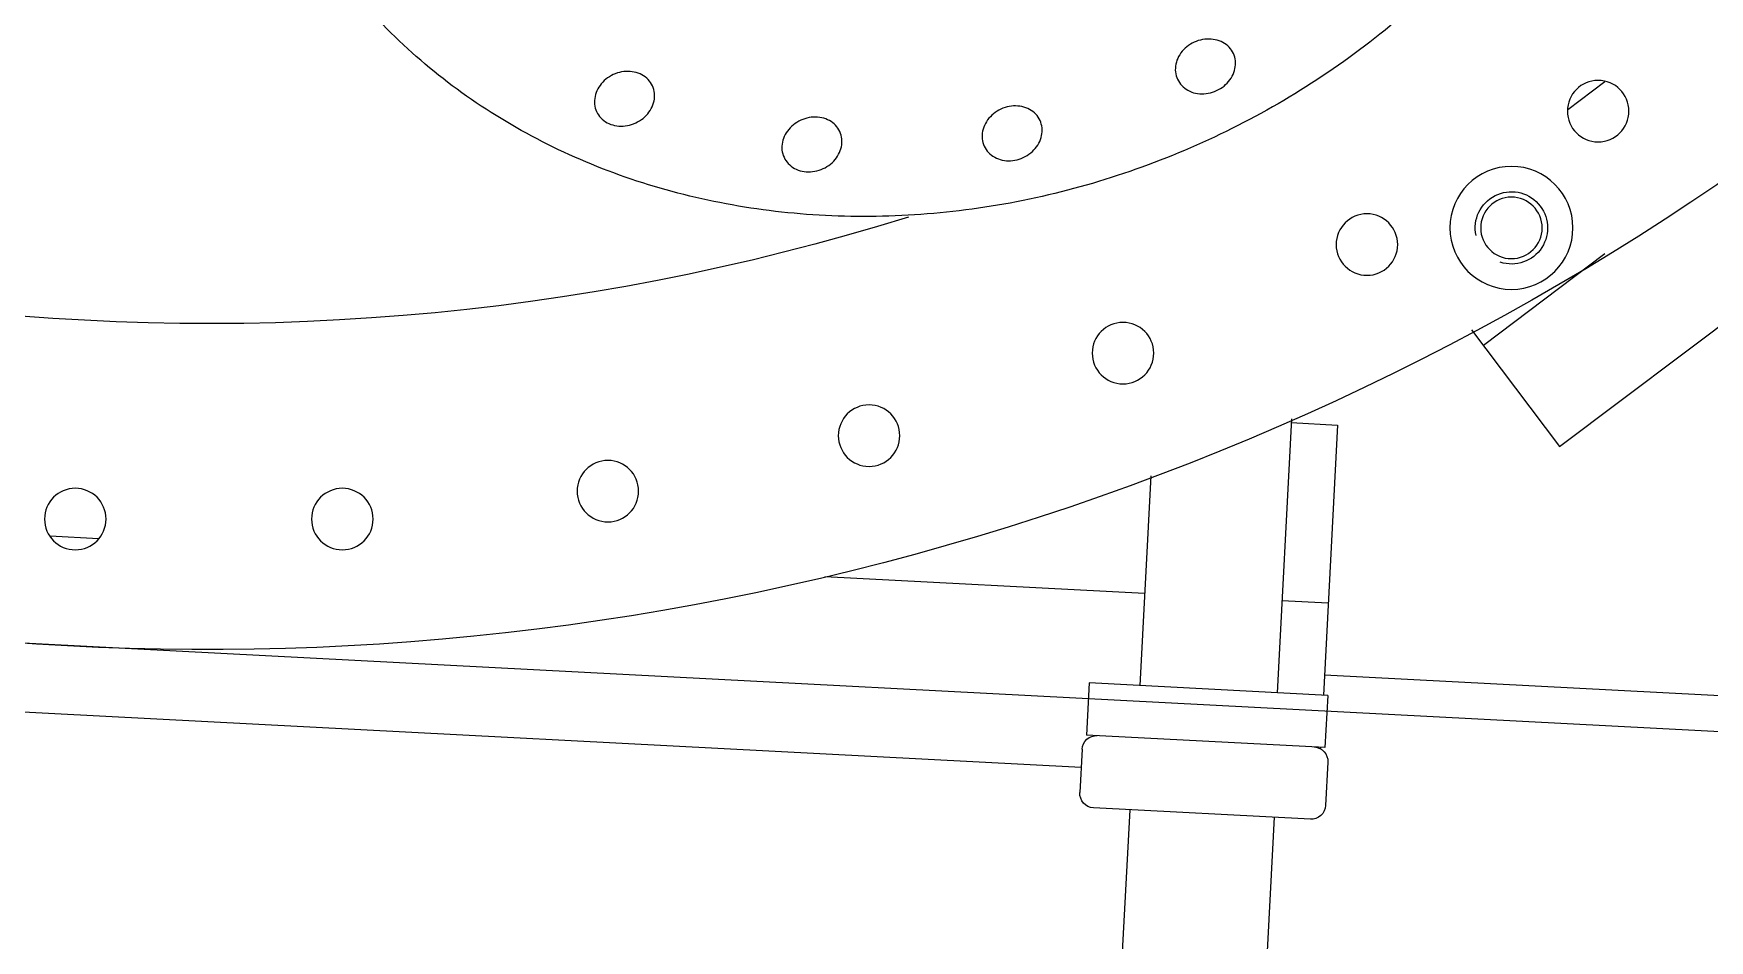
# Model space of a CAD drawing. Extents: x -50 to 48714, y -13211 to 6743.
# Drawn here: x 24161.9 to 24393.5, y -786.9 to -661.5 of the extents above; entities that cross this region are included whole.
import ezdxf

# ---------------------------------------------------------------- set-up
doc = ezdxf.new("R2010")
doc.units = 0
doc.header["$LTSCALE"] = 50
doc.layers.get('0').update_dxf_attribs({"linetype": 'CONTINUOUS'})
doc.layers.add('UE46_01$0$BETON', color=9, linetype='CONTINUOUS')

# ---------------------------------------------------------------- blocks, each defined once
blk = doc.blocks.new('UE46_01$0$GK_UE46PGM_O')
for p, q in [((-150.3, -331.76), (-237.24, -258.8)), ((-153.92, -281.07), (-148.98, -285.22)), ((-155.14, -304.85), (-139.05, -318.35)), ((-137.32, -316.3), (-150.3, -331.76)), ((-119.5, -330.4), (-119.5, -367.8)), ((-113.1, -330.4), (-119.5, -330.4)), ((-113.1, -329.87), (-113.1, -367.8)), ((-94.1, -338.76), (-94.1, -367.8)), ((-113.1, -355), (-119.5, -355)), ((-49.86, -355), (-94.1, -355)), ((57.34, -355), (50.66, -355)), ((-409, -365), (-119.5, -365)), ((-120.1, -367.8), (-87.1, -367.8)), ((-120.1, -367.8), (-120.1, -375)), ((-87.1, -367.8), (-87.1, -375)), ((-120.1, -375), (-87.1, -375)), ((-119.5, -375), (-119.5, -375.24)), ((-120.6, -377), (-120.6, -383)), ((-86.6, -377), (-86.6, -383)), ((133.5, -379.5), (-86.6, -379.5)), ((-118.6, -385), (-88.6, -385)), ((-113.6, -385), (-113.6, -419)), ((-93.6, -385), (-93.6, -419))]:
    blk.add_line(p, q)
for centre, radius in [((-153.19, -285.18), 4.25), ((-142.07, -301.92), 8.5), ((-142.07, -301.92), 4.25), ((-122.25, -305.27), 4.25), ((-89.37, -322.02), 4.25), ((-54.93, -335.25), 4.25), ((-19.29, -344.8), 4.25), ((17.15, -350.57), 4.25), ((54, -352.5), 4.25)]:
    blk.add_circle(centre, radius)
for centre, radius, start, end in [((54, 0), 370, 81.4507, 61.9719), ((54, 0), 325, 249.6904, 349.6499), ((-142.07, -301.92), 5, 345, 285), ((-118.6, -377), 2, 90, 180), ((-88.6, -377), 2, 0, 90), ((-118.6, -383), 2, 180, 270), ((-88.6, -383), 2, 270, 0)]:
    blk.add_arc(centre, radius, start, end)
for points, start_tangent, end_tangent in [([(-148.33, -167.2), (-153.2, -178.67), (-156.19, -190.93), (-157.19, -203.66), (-156.19, -216.6), (-153.2, -229.5), (-148.29, -242.1), (-141.56, -254.12), (-133.14, -265.34), (-123.2, -275.52), (-111.96, -284.45), (-99.62, -291.96), (-86.46, -297.88), (-72.73, -302.11), (-58.71, -304.54)], (-0.465444, -0.885077), (0.994177, -0.107757)), ([(-58.71, -304.54), (-44.7, -305.15), (-30.97, -303.9), (-17.8, -300.83), (-5.47, -295.99), (5.78, -289.5), (15.72, -281.48), (24.14, -272.08), (30.9, -261.46)], (0.994177, -0.107757), (0.465444, 0.885077)), ([(-98.67, -285.63), (-99.84, -285.35), (-100.91, -284.79), (-101.8, -283.99), (-102.44, -283.01), (-102.77, -281.94), (-102.77, -280.86), (-102.44, -279.87)], (-0.994177, 0.107757), (0.46543, 0.885085)), ([(-102.44, -279.87), (-101.8, -279.03), (-100.91, -278.42), (-99.84, -278.09), (-98.67, -278.06)], (0.46543, 0.885085), (0.994177, -0.107757)), ([(-98.67, -278.06), (-97.51, -278.34), (-96.44, -278.9), (-95.55, -279.7), (-94.91, -280.68), (-94.58, -281.75), (-94.58, -282.83), (-94.91, -283.82)], (0.994177, -0.107757), (-0.46543, -0.885085)), ([(-94.91, -283.82), (-95.55, -284.66), (-96.44, -285.27), (-97.51, -285.61), (-98.67, -285.63)], (-0.46543, -0.885085), (-0.994177, 0.107757)), ([(-22.51, -288.53), (-21.87, -287.69), (-20.98, -287.08), (-19.91, -286.75), (-18.75, -286.72)], (0.46543, 0.885085), (0.994177, -0.107757)), ([(-18.75, -286.72), (-17.58, -287), (-16.51, -287.57), (-15.62, -288.37), (-14.99, -289.34), (-14.66, -290.41), (-14.66, -291.49), (-14.99, -292.49)], (0.994177, -0.107757), (-0.46543, -0.885085)), ([(-76.24, -290.5), (-75.61, -289.66), (-74.72, -289.05), (-73.65, -288.72), (-72.48, -288.69)], (0.46543, 0.885085), (0.994177, -0.107757)), ([(-72.48, -288.69), (-71.32, -288.97), (-70.25, -289.54), (-69.36, -290.34), (-68.72, -291.32), (-68.39, -292.39), (-68.39, -293.46), (-68.72, -294.46)], (0.994177, -0.107757), (-0.46543, -0.885085)), ([(-18.75, -294.3), (-19.91, -294.02), (-20.98, -293.45), (-21.87, -292.65), (-22.51, -291.67), (-22.84, -290.6), (-22.84, -289.53), (-22.51, -288.53)], (-0.994177, 0.107757), (0.46543, 0.885085)), ([(-72.48, -296.27), (-73.65, -295.99), (-74.72, -295.42), (-75.61, -294.62), (-76.24, -293.65), (-76.57, -292.58), (-76.57, -291.5), (-76.24, -290.5)], (-0.994177, 0.107757), (0.46543, 0.885085)), ([(-48.7, -293.49), (-48.07, -292.65), (-47.18, -292.04), (-46.11, -291.71), (-44.94, -291.68)], (0.46543, 0.885085), (0.994177, -0.107757)), ([(-44.94, -291.68), (-43.78, -291.96), (-42.71, -292.52), (-41.82, -293.32), (-41.18, -294.3), (-40.85, -295.37), (-40.85, -296.45), (-41.18, -297.44)], (0.994177, -0.107757), (-0.46543, -0.885085)), ([(-44.94, -299.25), (-46.11, -298.97), (-47.18, -298.41), (-48.07, -297.61), (-48.7, -296.63), (-49.03, -295.56), (-49.03, -294.48), (-48.7, -293.49)], (-0.994177, 0.107757), (0.46543, 0.885085)), ([(-14.99, -292.49), (-15.62, -293.33), (-16.51, -293.94), (-17.58, -294.27), (-18.75, -294.3)], (-0.46543, -0.885085), (-0.994177, 0.107757)), ([(-68.72, -294.46), (-69.36, -295.3), (-70.25, -295.91), (-71.32, -296.24), (-72.48, -296.27)], (-0.46543, -0.885085), (-0.994177, 0.107757)), ([(-41.18, -297.44), (-41.82, -298.28), (-42.71, -298.89), (-43.78, -299.23), (-44.94, -299.25)], (-0.46543, -0.885085), (-0.994177, 0.107757))]:
    blk.add_spline(points, degree=3, dxfattribs=dict(start_tangent=start_tangent, end_tangent=end_tangent))
blk = doc.blocks.new('UE46_01$0$SOCKEL_GKJO_O')
at = {"layer": 'UE46_01$0$BETON'}
blk.add_line((414, -370), (-396, -370), dxfattribs=at)
blk = doc.blocks.new('UE46_01')
at = {"xscale": -1, "rotation": 356.9999999999987}
blk.add_blockref('UE46_01$0$GK_UE46PGM_O', (24240.06, -379.44), dxfattribs=at)
at = {"rotation": 357}
blk.add_blockref('UE46_01$0$SOCKEL_GKJO_O', (24240.06, -379.44), dxfattribs=at)

msp = doc.modelspace()

# ---------------------------------------------------------------- block references
msp.add_blockref('UE46_01', (0, 0))

doc.saveas('drawing.dxf')
